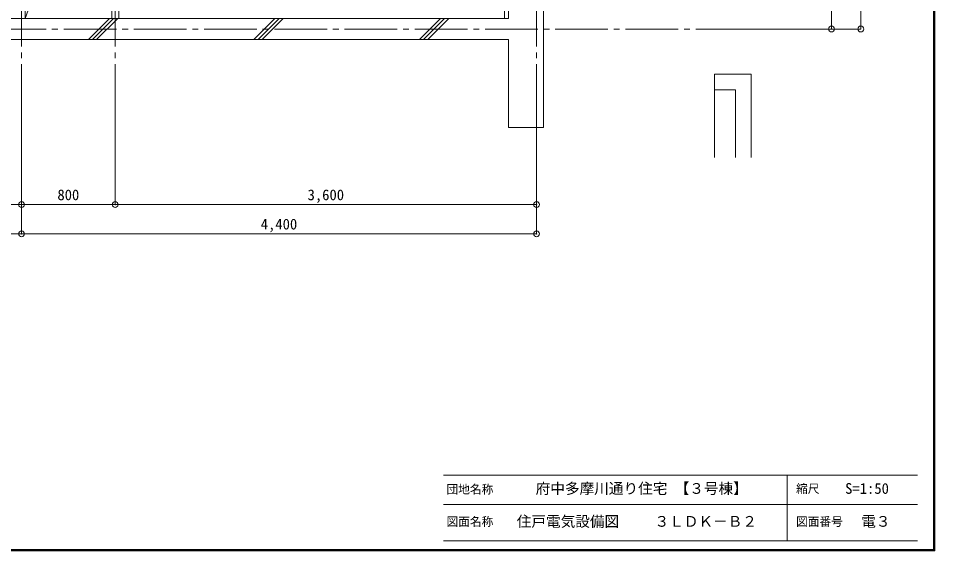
# Model space of a CAD drawing. Units: millimetres at full size, sheet at 1:50; details may follow other scales. Extents: x -9674 to 9699, y -6794 to 6791.
# Drawn here: x 1870 to 9699, y -6794 to -2246 of the extents above; entities that cross this region are included whole.
import ezdxf
from ezdxf.enums import TextEntityAlignment as Align

# ---------------------------------------------------------------- set-up
doc = ezdxf.new("R2010")
doc.units = ezdxf.units.MM
doc.header["$LTSCALE"] = 50
doc.header["$PDMODE"] = 32
doc.header["$PDSIZE"] = 50
for name, pattern in [('CHAIN1', [8, 5, -1, 1, -1]), ('CHAIN2', [12, 9, -1, 1, -1]), ('DASHED1', [1.8, 1.2, -0.6])]:
    doc.linetypes.add(name, pattern=pattern)
for name, color, linetype, lineweight in [('0-0_図面枠', 7, 'Continuous', 9), ('0-1_タイトル', 7, 'Continuous', 9), ('1-0_芯', 134, 'CHAIN2', 9), ('1-1_躯体', 134, 'Continuous', 9), ('1-2_間仕切', 134, 'Continuous', 9), ('1-7_その他', 134, 'DASHED1', 9), ('1-8_ハッチ', 134, 'Continuous', 9), ('1-B_寸法', 134, 'Continuous', 9)]:
    doc.layers.add(name, color=color, linetype=linetype, lineweight=lineweight)
doc.styles.add('ＭＳ ゴシック', font='')
doc.styles.get('ＭＳ ゴシック').set_extended_font_data('MS Gothic')

msp = doc.modelspace()

# ---------------------------------------------------------------- linework, layer by layer
at = {"layer": '0-0_図面枠'}
for p, q in [((9688.35, -6783.35), (9688.35, 6780.85)), ((9690.11, -6785.11), (9690.11, 6782.61)), ((9691.87, -6786.88), (9691.87, 6784.38)), ((9693.64, 6786.14), (9693.64, -6788.64)), ((9695.4, -6790.4), (9695.4, 6787.9)), ((9697.16, -6792.16), (9697.16, 6789.66)), ((-9673.92, -6793.93), (9698.92, -6793.93)), ((-9672.16, -6792.16), (9697.16, -6792.16)), ((-9670.4, -6790.4), (9695.4, -6790.4)), ((9693.64, -6788.64), (-9668.64, -6788.64)), ((-9666.87, -6786.88), (9691.87, -6786.88)), ((-9665.11, -6785.11), (9690.11, -6785.11)), ((-9663.35, -6783.35), (9688.35, -6783.35))]:
    msp.add_line(p, q, dxfattribs=at)
msp.add_lwpolyline([(9698.92, -6793.93), (9698.92, 6791.43), (-9673.92, 6791.43)], dxfattribs=at)
at = {"layer": '0-1_タイトル'}
for p, q in [((5503.35, -6148.35), (9553.35, -6148.35)), ((8439.55, -6148.35), (8439.55, -6710.85)), ((5503.35, -6398.35), (9553.35, -6398.35)), ((5503.35, -6710.85), (9553.35, -6710.85))]:
    msp.add_line(p, q, dxfattribs=at)
at = {"layer": '1-0_芯'}
for p, q in [((1897.5, -3087.09), (1897.5, 4842.91)), ((6297.5, -3087.09), (6297.5, 4842.91)), ((2697.5, -3087.09), (2697.5, 462.91)), ((-8542.5, -2337.09), (8067.5, -2337.09))]:
    msp.add_line(p, q, dxfattribs=at)
at = {"layer": '1-1_躯体'}
for p, q in [((6357.5, -3177.09), (6357.5, -1457.06)), ((6057.5, -2247.09), (6057.5, -1497.06)), ((-6742.5, -2247.09), (6057.5, -2247.09)), ((-6742.5, -2427.09), (6057.5, -2427.09)), ((6057.5, -3177.09), (6057.5, -2427.09)), ((6057.5, -3177.09), (6357.5, -3177.09))]:
    msp.add_line(p, q, dxfattribs=at)
at = {"layer": '1-2_間仕切'}
for p, q in [((1927.5, -2247.09), (1927.5, -177.09)), ((2667.5, -2247.09), (2667.5, -2127.09)), ((2727.5, -2247.09), (2727.5, -2127.09))]:
    msp.add_line(p, q, dxfattribs=at)
at = {"layer": '1-7_その他', "linetype": 'CHAIN1'}
msp.add_line((2671.5, -177.09), (1927.5, -2247.09), dxfattribs=at)
at = {"layer": '1-8_ハッチ'}
for p, q in [((6022.5, -2247.09), (6022.5, -1464.06)), ((2468.37, -2427.09), (2648.37, -2247.09)), ((2503.72, -2427.09), (2683.72, -2247.09)), ((2539.08, -2427.09), (2719.08, -2247.09)), ((3882.58, -2427.09), (4062.58, -2247.09)), ((3917.94, -2427.09), (4097.94, -2247.09)), ((3953.29, -2427.09), (4133.29, -2247.09)), ((5296.8, -2427.09), (5476.8, -2247.09)), ((5332.15, -2427.09), (5512.15, -2247.09)), ((5367.51, -2427.09), (5547.51, -2247.09))]:
    msp.add_line(p, q, dxfattribs=at)
at = {"layer": '1-B_寸法'}
for p, q in [((9067.5, -2337.09), (9067.5, 3842.91)), ((8817.5, -2337.09), (8817.5, -147.09)), ((8067.5, -2337.09), (9067.5, -2337.09)), ((7816.83, -2722.09), (8131.83, -2722.09)), ((7816.83, -2722.09), (7816.83, -2857.09)), ((8131.83, -3434.62), (8131.83, -2722.09)), ((7816.83, -2857.09), (7996.83, -2857.09)), ((7816.83, -2857.09), (7816.83, -3434.62)), ((7996.83, -3434.62), (7996.83, -2857.09)), ((1897.5, -4087.09), (1897.5, -3087.09)), ((2697.5, -3837.09), (2697.5, -3087.09)), ((6297.5, -4087.09), (6297.5, -3087.09)), ((997.5, -3837.09), (1897.5, -3837.09)), ((1897.5, -3837.09), (2697.5, -3837.09)), ((2697.5, -3837.09), (6297.5, -3837.09)), ((-2602.5, -4087.09), (1897.5, -4087.09)), ((1897.5, -4087.09), (6297.5, -4087.09))]:
    msp.add_line(p, q, dxfattribs=at)
for p in [(8817.5, -2337.09), (9067.5, -2337.09), (1897.5, -3837.09), (2697.5, -3837.09), (6297.5, -3837.09), (1897.5, -4087.09), (6297.5, -4087.09)]:
    msp.add_point(p, dxfattribs=at)

# ---------------------------------------------------------------- texts
at = {"layer": '0-1_タイトル', "style": 'ＭＳ ゴシック'}
for s, height, p in [('団地名称', 73.31, (5528.35, -6328.57)), ('府中多摩川通り住宅 【３号棟】', 91.64, (6290.2, -6335.85)), ('縮尺', 73.31, (8514.55, -6323.35)), ('S=1:50', 91.64, (8933.95, -6335.85)), ('住戸電気設備図', 91.64, (6128.35, -6617.1)), ('３ＬＤＫ－Ｂ２', 91.64, (7305.86, -6617.1)), ('電３', 91.64, (9071.45, -6617.1)), ('図面名称', 73.31, (5528.35, -6604.6)), ('図面番号', 73.31, (8514.55, -6604.6))]:
    msp.add_text(s, height=height, dxfattribs=at).set_placement(p, align=Align.BOTTOM_LEFT)
at = {"layer": '1-B_寸法', "style": 'ＭＳ ゴシック'}
for s, p in [('800', (2203.75, -3827.09)), ('3,600', (4341.25, -3827.09)), ('4,400', (3941.25, -4077.09))]:
    msp.add_text(s, height=91.64, dxfattribs=at).set_placement(p, align=Align.BOTTOM_LEFT)

doc.saveas('drawing.dxf')
